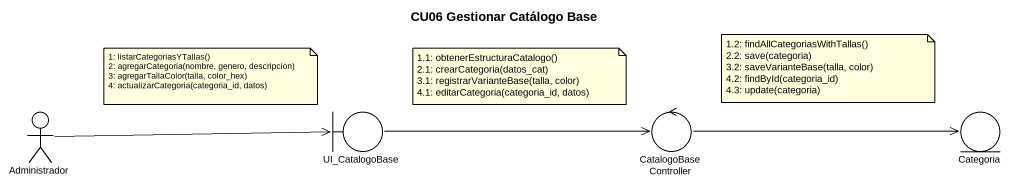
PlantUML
@startuml
title CU06 Gestionar Catálogo Base
actor Administrador
boundary UI_CatalogoBase
control CatalogoBaseController
entity Categoria
Administrador -right-> UI_CatalogoBase
UI_CatalogoBase -right-> CatalogoBaseController
CatalogoBaseController -right-> Categoria
note as N1
  1.2: findAllCategoriasWithTallas()
  2.2: save(categoria)
  3.2: saveVarianteBase(talla, color)
  4.2: findById(categoria_id)
  4.3: update(categoria)
end note
note as N2
  1: listarCategoriasYTallas()
  2: agregarCategoria(nombre, genero, descripcion)
  3: agregarTallaColor(talla, color_hex)
  4: actualizarCategoria(categoria_id, datos)
end note
note as N3
  1.1: obtenerEstructuraCatalogo()
  2.1: crearCategoria(datos_cat)
  3.1: registrarVarianteBase(talla, color)
  4.1: editarCategoria(categoria_id, datos)
end note
@enduml
